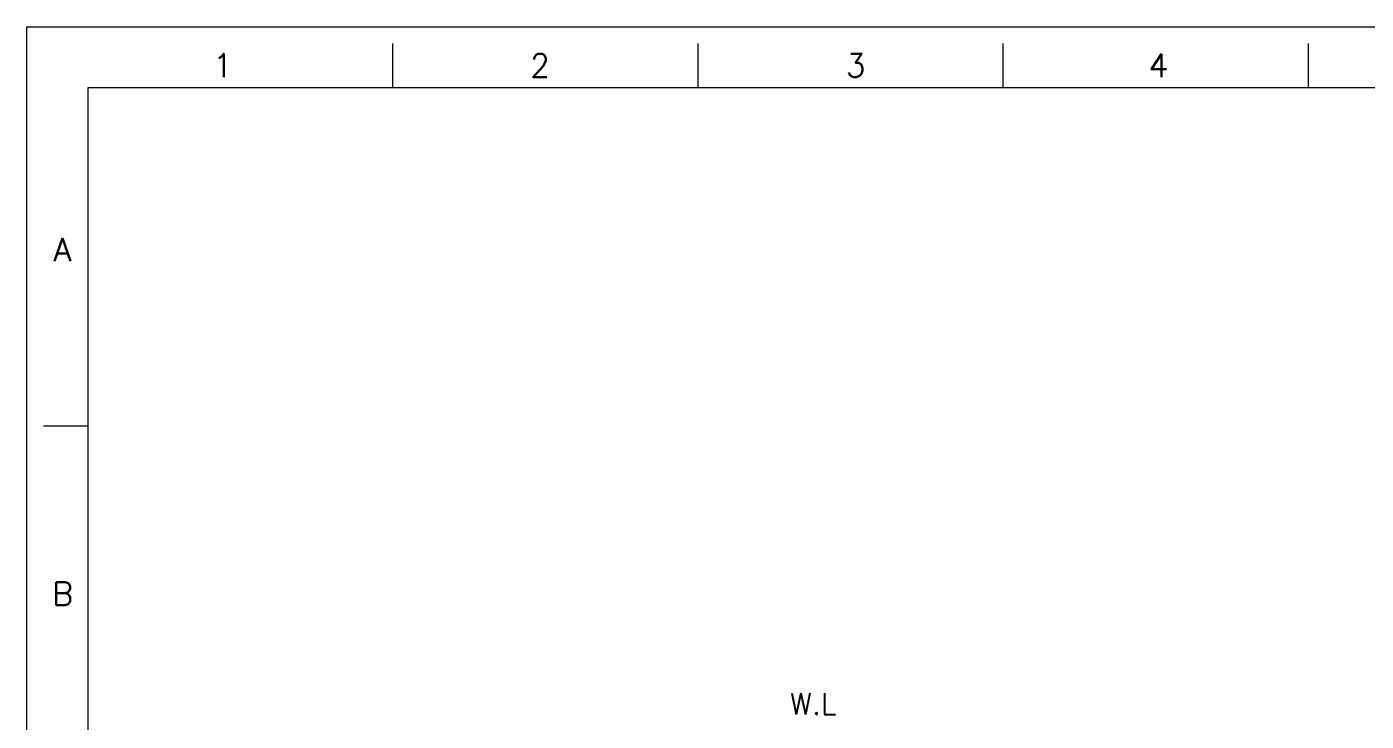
# Model space of a CAD drawing. Header units: inches. Extents: x 222 to 1062, y 91 to 685.
# Drawn here: x 221.9 to 660.9, y 457.1 to 684.6 of the extents above; entities that cross this region are included whole.
import ezdxf

# ---------------------------------------------------------------- set-up
doc = ezdxf.new("R2010")
doc.units = ezdxf.units.IN
doc.header["$MEASUREMENT"] = 0
doc.layers.get('0').update_dxf_attribs({"lineweight": 13})
doc.styles.get("Standard").update_dxf_attribs({"font": 'romans.shx', "bigfont": 'ghs.shx'})

msp = doc.modelspace()

# ---------------------------------------------------------------- linework, layer by layer
at = {"color": 7, "linetype": 'Continuous'}
for p, q in [((221.943, 90.57), (221.943, 684.57)), ((221.943, 684.57), (1061.943, 684.57)), ((341.943, 664.57), (341.943, 679.106)), ((441.943, 664.57), (441.943, 679.106)), ((541.943, 664.57), (541.943, 679.106)), ((641.943, 664.57), (641.943, 679.106)), ((241.943, 664.57), (241.943, 110.57)), ((1041.943, 664.57), (241.943, 664.57)), ((241.943, 553.77), (227.407, 553.77))]:
    msp.add_line(p, q, dxfattribs=at)

# ---------------------------------------------------------------- texts
msp.add_text('W.L', height=7).set_placement((472.002, 459.297))
at = {"char_height": 7.624, "attachment_point": 5}
for s, insert in [('1', (286.172, 671.908)), ('2', (390.129, 671.908)), ('3', (493.566, 671.908)), ('4', (592.795, 671.908))]:
    msp.add_mtext_dynamic_manual_height_columns(s, width=50, gutter_width=12.5, heights=[0], dxfattribs=dict(at, insert=insert))
at = {"char_height": 7.624, "width": 10, "attachment_point": 5}
for s, insert in [('A', (233.69, 611.573)), ('B', (233.69, 498.88))]:
    msp.add_mtext(s, dxfattribs=dict(at, insert=insert))

doc.saveas('drawing.dxf')
